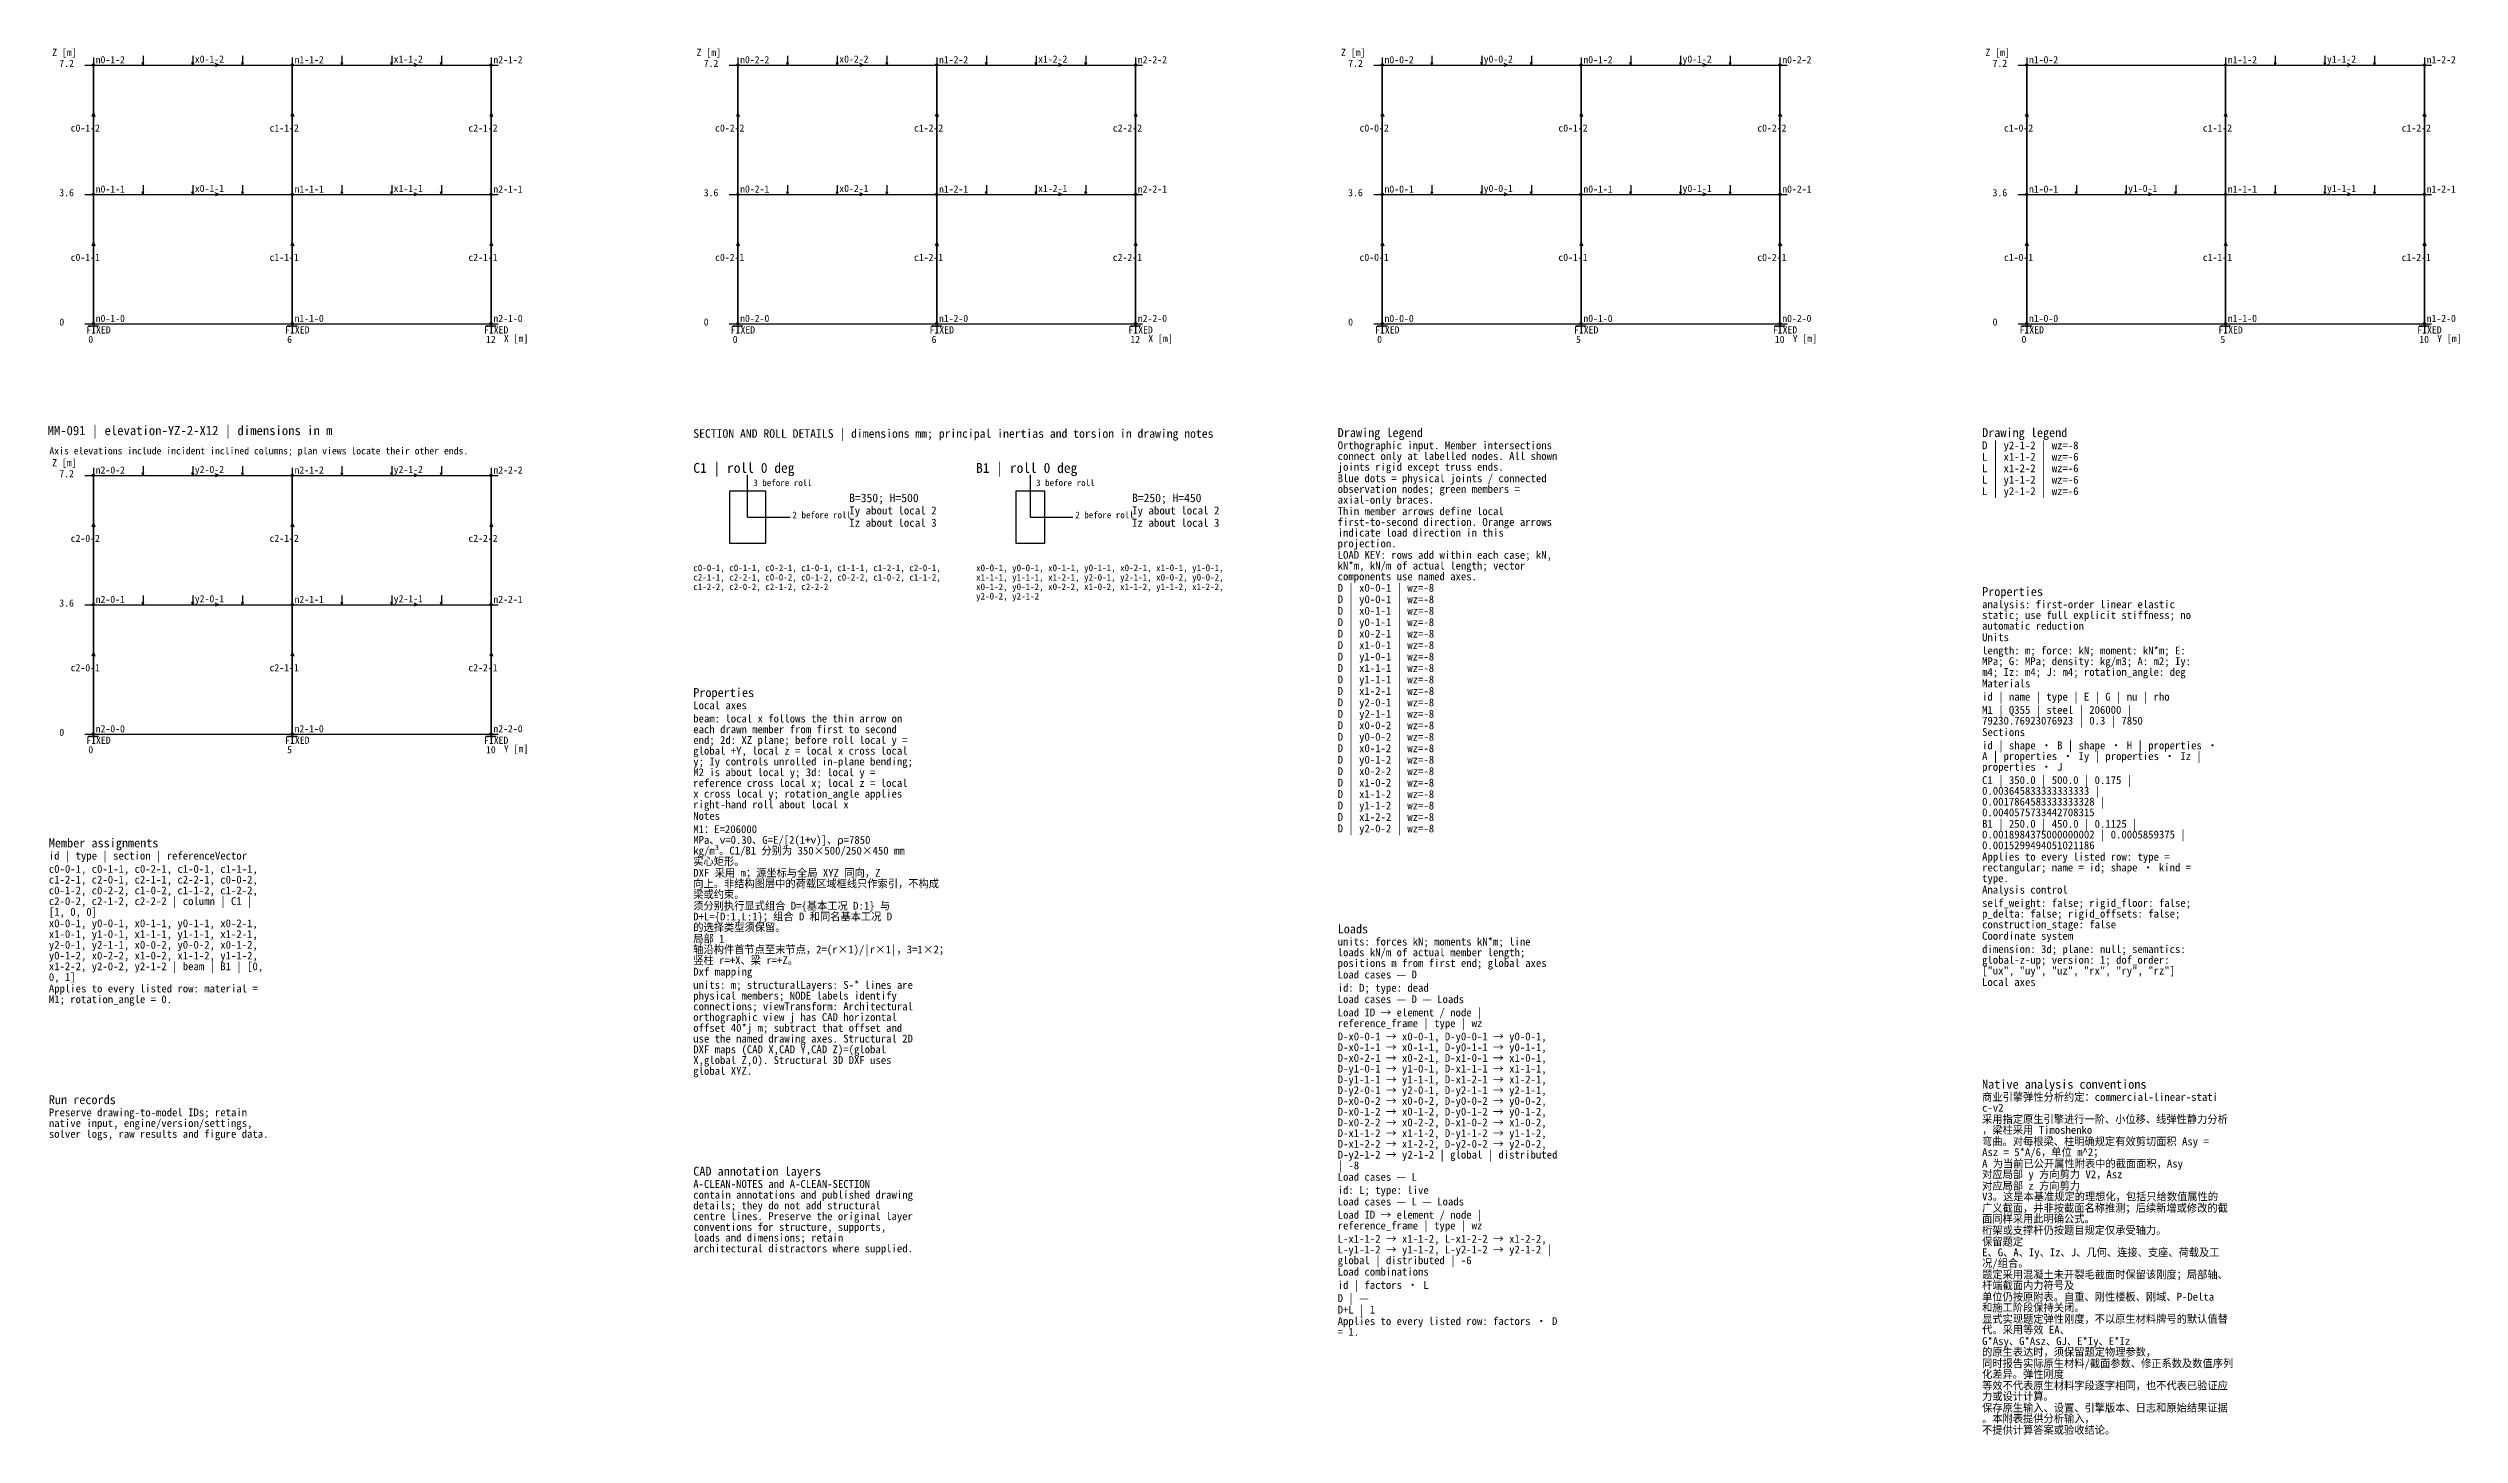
# Model space of a CAD drawing. Extents: x 0 to 67.6, y -63.4 to 10.2.
# Drawn here: x 0.2 to 67.6, y -63.4 to -24.7 of the extents above; entities that cross this region are included whole.
import ezdxf

# ---------------------------------------------------------------- set-up
doc = ezdxf.new("R2010")
doc.units = 0

msp = doc.modelspace()

# ---------------------------------------------------------------- linework, layer by layer
at = {"layer": 'A-CLEAN-SECTION'}
for p, q in [((2.87349, -24.88538), (2.87349, -25.14038)), ((4.2621, -24.88538), (4.2621, -25.14038)), ((5.65069, -24.88538), (5.65069, -25.14038)), ((8.42788, -24.88538), (8.42788, -25.14038)), ((8.42788, -24.88538), (8.42788, -25.14038)), ((9.81648, -24.88538), (9.81648, -25.14038)), ((9.81648, -24.88538), (9.81648, -25.14038)), ((11.20507, -24.88538), (11.20507, -25.14038)), ((11.20507, -24.88538), (11.20507, -25.14038)), ((20.87349, -24.88538), (20.87349, -25.14038)), ((22.2621, -24.88538), (22.2621, -25.14038)), ((23.65069, -24.88538), (23.65069, -25.14038)), ((26.42788, -24.88538), (26.42788, -25.14038)), ((26.42788, -24.88538), (26.42788, -25.14038)), ((27.81648, -24.88538), (27.81648, -25.14038)), ((27.81648, -24.88538), (27.81648, -25.14038)), ((29.20507, -24.88538), (29.20507, -25.14038)), ((29.20507, -24.88538), (29.20507, -25.14038)), ((38.87349, -24.88538), (38.87349, -25.14038)), ((40.2621, -24.88538), (40.2621, -25.14038)), ((41.65069, -24.88538), (41.65069, -25.14038)), ((44.42788, -24.88538), (44.42788, -25.14038)), ((45.81648, -24.88538), (45.81648, -25.14038)), ((47.20507, -24.88538), (47.20507, -25.14038)), ((62.42788, -24.88538), (62.42788, -25.14038)), ((62.42788, -24.88538), (62.42788, -25.14038)), ((63.81648, -24.88538), (63.81648, -25.14038)), ((63.81648, -24.88538), (63.81648, -25.14038)), ((65.20507, -24.88538), (65.20507, -25.14038)), ((65.20507, -24.88538), (65.20507, -25.14038)), ((1.24686, -25.14038), (12.79204, -25.14038)), ((1.4849, -24.92788), (1.4849, -32.62038)), ((1.4849, -28.75288), (1.4849, -25.14038)), ((1.4849, -25.14038), (7.03928, -25.14038)), ((2.87349, -25.14038), (2.84969, -25.07238)), ((2.87349, -25.14038), (2.8973, -25.07238)), ((4.2621, -25.14038), (4.23829, -25.07238)), ((4.2621, -25.14038), (4.2859, -25.07238)), ((4.98416, -25.14038), (4.88894, -25.09788)), ((4.98416, -25.14038), (4.88894, -25.18288)), ((5.65069, -25.14038), (5.62688, -25.07238)), ((5.65069, -25.14038), (5.67449, -25.07238)), ((7.03928, -24.92788), (7.03928, -32.62038)), ((7.03928, -28.75288), (7.03928, -25.14038)), ((7.03928, -25.14038), (12.59367, -25.14038)), ((8.42788, -25.14038), (8.40408, -25.07238)), ((8.42788, -25.14038), (8.40408, -25.07238)), ((8.42788, -25.14038), (8.45169, -25.07238)), ((8.42788, -25.14038), (8.45169, -25.07238)), ((9.81648, -25.14038), (9.79267, -25.07238)), ((9.81648, -25.14038), (9.79267, -25.07238)), ((9.81648, -25.14038), (9.84028, -25.07238)), ((9.81648, -25.14038), (9.84028, -25.07238)), ((10.53855, -25.14038), (10.44333, -25.09788)), ((10.53855, -25.14038), (10.44333, -25.18288)), ((11.20507, -25.14038), (11.18127, -25.07238)), ((11.20507, -25.14038), (11.18127, -25.07238)), ((11.20507, -25.14038), (11.22887, -25.07238)), ((11.20507, -25.14038), (11.22887, -25.07238)), ((12.59367, -24.92788), (12.59367, -32.62038)), ((12.59367, -28.75288), (12.59367, -25.14038)), ((19.24686, -25.14038), (30.79204, -25.14038)), ((19.4849, -24.92788), (19.4849, -32.62038)), ((19.4849, -28.75288), (19.4849, -25.14038)), ((19.4849, -25.14038), (25.03928, -25.14038)), ((20.87349, -25.14038), (20.84969, -25.07238)), ((20.87349, -25.14038), (20.8973, -25.07238)), ((22.2621, -25.14038), (22.23829, -25.07238)), ((22.2621, -25.14038), (22.2859, -25.07238)), ((22.98416, -25.14038), (22.88894, -25.09788)), ((22.98416, -25.14038), (22.88894, -25.18288)), ((23.65069, -25.14038), (23.62688, -25.07238)), ((23.65069, -25.14038), (23.67449, -25.07238)), ((25.03928, -24.92788), (25.03928, -32.62038)), ((25.03928, -28.75288), (25.03928, -25.14038)), ((25.03928, -25.14038), (30.59367, -25.14038)), ((26.42788, -25.14038), (26.40408, -25.07238)), ((26.42788, -25.14038), (26.40408, -25.07238)), ((26.42788, -25.14038), (26.45169, -25.07238)), ((26.42788, -25.14038), (26.45169, -25.07238)), ((27.81648, -25.14038), (27.79267, -25.07238)), ((27.81648, -25.14038), (27.79267, -25.07238)), ((27.81648, -25.14038), (27.84028, -25.07238)), ((27.81648, -25.14038), (27.84028, -25.07238)), ((28.53855, -25.14038), (28.44333, -25.09788)), ((28.53855, -25.14038), (28.44333, -25.18288)), ((29.20507, -25.14038), (29.18127, -25.07238)), ((29.20507, -25.14038), (29.18127, -25.07238)), ((29.20507, -25.14038), (29.22887, -25.07238)), ((29.20507, -25.14038), (29.22887, -25.07238)), ((30.59367, -24.92788), (30.59367, -32.62038)), ((30.59367, -28.75288), (30.59367, -25.14038)), ((37.24686, -25.14038), (48.79204, -25.14038)), ((37.4849, -24.92788), (37.4849, -32.62038)), ((37.4849, -28.75288), (37.4849, -25.14038)), ((37.4849, -25.14038), (43.03928, -25.14038)), ((38.87349, -25.14038), (38.84969, -25.07238)), ((38.87349, -25.14038), (38.8973, -25.07238)), ((40.2621, -25.14038), (40.23829, -25.07238)), ((40.2621, -25.14038), (40.2859, -25.07238)), ((40.98416, -25.14038), (40.88894, -25.09788)), ((40.98416, -25.14038), (40.88894, -25.18288)), ((41.65069, -25.14038), (41.62688, -25.07238)), ((41.65069, -25.14038), (41.67449, -25.07238)), ((43.03928, -24.92788), (43.03928, -32.62038)), ((43.03928, -28.75288), (43.03928, -25.14038)), ((43.03928, -25.14038), (48.59367, -25.14038)), ((44.42788, -25.14038), (44.40408, -25.07238)), ((44.42788, -25.14038), (44.45169, -25.07238)), ((45.81648, -25.14038), (45.79267, -25.07238)), ((45.81648, -25.14038), (45.84028, -25.07238)), ((46.53855, -25.14038), (46.44333, -25.09788)), ((46.53855, -25.14038), (46.44333, -25.18288)), ((47.20507, -25.14038), (47.18127, -25.07238)), ((47.20507, -25.14038), (47.22887, -25.07238)), ((48.59367, -24.92788), (48.59367, -32.62038)), ((48.59367, -28.75288), (48.59367, -25.14038)), ((55.24686, -25.14038), (66.79204, -25.14038)), ((55.4849, -24.92788), (55.4849, -32.62038)), ((55.4849, -28.75288), (55.4849, -25.14038)), ((61.03928, -24.92788), (61.03928, -32.62038)), ((61.03928, -28.75288), (61.03928, -25.14038)), ((61.03928, -25.14038), (66.59367, -25.14038)), ((62.42788, -25.14038), (62.40408, -25.07238)), ((62.42788, -25.14038), (62.40408, -25.07238)), ((62.42788, -25.14038), (62.45169, -25.07238)), ((62.42788, -25.14038), (62.45169, -25.07238)), ((63.81648, -25.14038), (63.79267, -25.07238)), ((63.81648, -25.14038), (63.79267, -25.07238)), ((63.81648, -25.14038), (63.84028, -25.07238)), ((63.81648, -25.14038), (63.84028, -25.07238)), ((64.53855, -25.14038), (64.44333, -25.09788)), ((64.53855, -25.14038), (64.44333, -25.18288)), ((65.20507, -25.14038), (65.18127, -25.07238)), ((65.20507, -25.14038), (65.18127, -25.07238)), ((65.20507, -25.14038), (65.22887, -25.07238)), ((65.20507, -25.14038), (65.22887, -25.07238)), ((66.59367, -24.92788), (66.59367, -32.62038)), ((66.59367, -28.75288), (66.59367, -25.14038)), ((1.4849, -26.477), (1.44522, -26.579)), ((1.4849, -26.477), (1.52458, -26.579)), ((7.03928, -26.477), (6.99961, -26.579)), ((7.03928, -26.477), (7.07896, -26.579)), ((12.59367, -26.477), (12.55399, -26.579)), ((12.59367, -26.477), (12.63335, -26.579)), ((19.4849, -26.477), (19.44522, -26.579)), ((19.4849, -26.477), (19.52458, -26.579)), ((25.03928, -26.477), (24.99961, -26.579)), ((25.03928, -26.477), (25.07896, -26.579)), ((30.59367, -26.477), (30.55399, -26.579)), ((30.59367, -26.477), (30.63335, -26.579)), ((37.4849, -26.477), (37.44522, -26.579)), ((37.4849, -26.477), (37.52458, -26.579)), ((43.03928, -26.477), (42.99961, -26.579)), ((43.03928, -26.477), (43.07896, -26.579)), ((48.59367, -26.477), (48.55399, -26.579)), ((48.59367, -26.477), (48.63335, -26.579)), ((55.4849, -26.477), (55.44522, -26.579)), ((55.4849, -26.477), (55.52458, -26.579)), ((61.03928, -26.477), (60.99961, -26.579)), ((61.03928, -26.477), (61.07896, -26.579)), ((66.59367, -26.477), (66.55399, -26.579)), ((66.59367, -26.477), (66.63335, -26.579)), ((1.24686, -28.75288), (12.79204, -28.75288)), ((1.4849, -32.36538), (1.4849, -28.75288)), ((1.4849, -28.75288), (7.03928, -28.75288)), ((2.87349, -28.75288), (2.84969, -28.68488)), ((2.87349, -28.49788), (2.87349, -28.75288)), ((2.87349, -28.75288), (2.8973, -28.68488)), ((4.2621, -28.75288), (4.23829, -28.68488)), ((4.2621, -28.49788), (4.2621, -28.75288)), ((4.2621, -28.75288), (4.2859, -28.68488)), ((4.98416, -28.75288), (4.88894, -28.71038)), ((4.98416, -28.75288), (4.88894, -28.79538)), ((5.65069, -28.75288), (5.62688, -28.68488)), ((5.65069, -28.49788), (5.65069, -28.75288)), ((5.65069, -28.75288), (5.67449, -28.68488)), ((7.03928, -32.36538), (7.03928, -28.75288)), ((7.03928, -28.75288), (12.59367, -28.75288)), ((8.42788, -28.75288), (8.40408, -28.68488)), ((8.42788, -28.49788), (8.42788, -28.75288)), ((8.42788, -28.75288), (8.45169, -28.68488)), ((9.81648, -28.75288), (9.79267, -28.68488)), ((9.81648, -28.49788), (9.81648, -28.75288)), ((9.81648, -28.75288), (9.84028, -28.68488)), ((10.53855, -28.75288), (10.44333, -28.71038)), ((10.53855, -28.75288), (10.44333, -28.79538)), ((11.20507, -28.75288), (11.18127, -28.68488)), ((11.20507, -28.49788), (11.20507, -28.75288)), ((11.20507, -28.75288), (11.22887, -28.68488)), ((12.59367, -32.36538), (12.59367, -28.75288)), ((19.24686, -28.75288), (30.79204, -28.75288)), ((19.4849, -32.36538), (19.4849, -28.75288)), ((19.4849, -28.75288), (25.03928, -28.75288)), ((20.87349, -28.75288), (20.84969, -28.68488)), ((20.87349, -28.49788), (20.87349, -28.75288)), ((20.87349, -28.75288), (20.8973, -28.68488)), ((22.2621, -28.75288), (22.23829, -28.68488)), ((22.2621, -28.49788), (22.2621, -28.75288)), ((22.2621, -28.75288), (22.2859, -28.68488)), ((22.98416, -28.75288), (22.88894, -28.71038)), ((22.98416, -28.75288), (22.88894, -28.79538)), ((23.65069, -28.75288), (23.62688, -28.68488)), ((23.65069, -28.49788), (23.65069, -28.75288)), ((23.65069, -28.75288), (23.67449, -28.68488)), ((25.03928, -32.36538), (25.03928, -28.75288)), ((25.03928, -28.75288), (30.59367, -28.75288)), ((26.42788, -28.75288), (26.40408, -28.68488)), ((26.42788, -28.49788), (26.42788, -28.75288)), ((26.42788, -28.75288), (26.45169, -28.68488)), ((27.81648, -28.75288), (27.79267, -28.68488)), ((27.81648, -28.49788), (27.81648, -28.75288)), ((27.81648, -28.75288), (27.84028, -28.68488)), ((28.53855, -28.75288), (28.44333, -28.71038)), ((28.53855, -28.75288), (28.44333, -28.79538)), ((29.20507, -28.75288), (29.18127, -28.68488)), ((29.20507, -28.49788), (29.20507, -28.75288)), ((29.20507, -28.75288), (29.22887, -28.68488)), ((30.59367, -32.36538), (30.59367, -28.75288)), ((37.24686, -28.75288), (48.79204, -28.75288)), ((37.4849, -32.36538), (37.4849, -28.75288)), ((37.4849, -28.75288), (43.03928, -28.75288)), ((38.87349, -28.75288), (38.84969, -28.68488)), ((38.87349, -28.49788), (38.87349, -28.75288)), ((38.87349, -28.75288), (38.8973, -28.68488)), ((40.2621, -28.75288), (40.23829, -28.68488)), ((40.2621, -28.49788), (40.2621, -28.75288)), ((40.2621, -28.75288), (40.2859, -28.68488)), ((40.98416, -28.75288), (40.88894, -28.71038)), ((40.98416, -28.75288), (40.88894, -28.79538)), ((41.65069, -28.75288), (41.62688, -28.68488)), ((41.65069, -28.49788), (41.65069, -28.75288)), ((41.65069, -28.75288), (41.67449, -28.68488)), ((43.03928, -32.36538), (43.03928, -28.75288)), ((43.03928, -28.75288), (48.59367, -28.75288)), ((44.42788, -28.75288), (44.40408, -28.68488)), ((44.42788, -28.49788), (44.42788, -28.75288)), ((44.42788, -28.75288), (44.45169, -28.68488)), ((45.81648, -28.75288), (45.79267, -28.68488)), ((45.81648, -28.49788), (45.81648, -28.75288)), ((45.81648, -28.75288), (45.84028, -28.68488)), ((46.53855, -28.75288), (46.44333, -28.71038)), ((46.53855, -28.75288), (46.44333, -28.79538)), ((47.20507, -28.75288), (47.18127, -28.68488)), ((47.20507, -28.49788), (47.20507, -28.75288)), ((47.20507, -28.75288), (47.22887, -28.68488)), ((48.59367, -32.36538), (48.59367, -28.75288)), ((55.24686, -28.75288), (66.79204, -28.75288)), ((55.4849, -32.36538), (55.4849, -28.75288)), ((55.4849, -28.75288), (61.03928, -28.75288)), ((56.87349, -28.75288), (56.84969, -28.68488)), ((56.87349, -28.49788), (56.87349, -28.75288)), ((56.87349, -28.75288), (56.8973, -28.68488)), ((58.2621, -28.75288), (58.23829, -28.68488)), ((58.2621, -28.49788), (58.2621, -28.75288)), ((58.2621, -28.75288), (58.2859, -28.68488)), ((58.98416, -28.75288), (58.88894, -28.71038)), ((58.98416, -28.75288), (58.88894, -28.79538)), ((59.65069, -28.75288), (59.62688, -28.68488)), ((59.65069, -28.49788), (59.65069, -28.75288)), ((59.65069, -28.75288), (59.67449, -28.68488)), ((61.03928, -32.36538), (61.03928, -28.75288)), ((61.03928, -28.75288), (66.59367, -28.75288)), ((62.42788, -28.75288), (62.40408, -28.68488)), ((62.42788, -28.49788), (62.42788, -28.75288)), ((62.42788, -28.75288), (62.45169, -28.68488)), ((63.81648, -28.75288), (63.79267, -28.68488)), ((63.81648, -28.49788), (63.81648, -28.75288)), ((63.81648, -28.75288), (63.84028, -28.68488)), ((64.53855, -28.75288), (64.44333, -28.71038)), ((64.53855, -28.75288), (64.44333, -28.79538)), ((65.20507, -28.75288), (65.18127, -28.68488)), ((65.20507, -28.49788), (65.20507, -28.75288)), ((65.20507, -28.75288), (65.22887, -28.68488)), ((66.59367, -32.36538), (66.59367, -28.75288)), ((1.4849, -30.0895), (1.44522, -30.1915)), ((1.4849, -30.0895), (1.52458, -30.1915)), ((7.03928, -30.0895), (6.99961, -30.1915)), ((7.03928, -30.0895), (7.07896, -30.1915)), ((12.59367, -30.0895), (12.55399, -30.1915)), ((12.59367, -30.0895), (12.63335, -30.1915)), ((19.4849, -30.0895), (19.44522, -30.1915)), ((19.4849, -30.0895), (19.52458, -30.1915)), ((25.03928, -30.0895), (24.99961, -30.1915)), ((25.03928, -30.0895), (25.07896, -30.1915)), ((30.59367, -30.0895), (30.55399, -30.1915)), ((30.59367, -30.0895), (30.63335, -30.1915)), ((37.4849, -30.0895), (37.44522, -30.1915)), ((37.4849, -30.0895), (37.52458, -30.1915)), ((43.03928, -30.0895), (42.99961, -30.1915)), ((43.03928, -30.0895), (43.07896, -30.1915)), ((48.59367, -30.0895), (48.55399, -30.1915)), ((48.59367, -30.0895), (48.63335, -30.1915)), ((55.4849, -30.0895), (55.44522, -30.1915)), ((55.4849, -30.0895), (55.52458, -30.1915)), ((61.03928, -30.0895), (60.99961, -30.1915)), ((61.03928, -30.0895), (61.07896, -30.1915)), ((66.59367, -30.0895), (66.55399, -30.1915)), ((66.59367, -30.0895), (66.63335, -30.1915)), ((1.24686, -32.36538), (12.79204, -32.36538)), ((1.34207, -32.42488), (1.62772, -32.42488)), ((6.89646, -32.42488), (7.18211, -32.42488)), ((12.45084, -32.42488), (12.73649, -32.42488)), ((19.24686, -32.36538), (30.79204, -32.36538)), ((19.34207, -32.42488), (19.62772, -32.42488)), ((24.89646, -32.42488), (25.18211, -32.42488)), ((30.45084, -32.42488), (30.73649, -32.42488)), ((37.24686, -32.36538), (48.79204, -32.36538)), ((37.34207, -32.42488), (37.62772, -32.42488)), ((42.89646, -32.42488), (43.18211, -32.42488)), ((48.45084, -32.42488), (48.73649, -32.42488)), ((55.24686, -32.36538), (66.79204, -32.36538)), ((55.34207, -32.42488), (55.62772, -32.42488)), ((60.89646, -32.42488), (61.18211, -32.42488)), ((66.45084, -32.42488), (66.73649, -32.42488)), ((2.87349, -36.34538), (2.87349, -36.60038)), ((4.2621, -36.34538), (4.2621, -36.60038)), ((5.65069, -36.34538), (5.65069, -36.60038)), ((8.42788, -36.34538), (8.42788, -36.60038)), ((8.42788, -36.34538), (8.42788, -36.60038)), ((9.81648, -36.34538), (9.81648, -36.60038)), ((9.81648, -36.34538), (9.81648, -36.60038)), ((11.20507, -36.34538), (11.20507, -36.60038)), ((11.20507, -36.34538), (11.20507, -36.60038)), ((1.24686, -36.60038), (12.79204, -36.60038)), ((1.4849, -36.38788), (1.4849, -44.08038)), ((1.4849, -40.21288), (1.4849, -36.60038)), ((1.4849, -36.60038), (7.03928, -36.60038)), ((2.87349, -36.60038), (2.84969, -36.53238)), ((2.87349, -36.60038), (2.8973, -36.53238)), ((4.2621, -36.60038), (4.23829, -36.53238)), ((4.2621, -36.60038), (4.2859, -36.53238)), ((4.98416, -36.60038), (4.88894, -36.55788)), ((4.98416, -36.60038), (4.88894, -36.64288)), ((5.65069, -36.60038), (5.62688, -36.53238)), ((5.65069, -36.60038), (5.67449, -36.53238)), ((7.03928, -36.38788), (7.03928, -44.08038)), ((7.03928, -40.21288), (7.03928, -36.60038)), ((7.03928, -36.60038), (12.59367, -36.60038)), ((8.42788, -36.60038), (8.40408, -36.53238)), ((8.42788, -36.60038), (8.40408, -36.53238)), ((8.42788, -36.60038), (8.45169, -36.53238)), ((8.42788, -36.60038), (8.45169, -36.53238)), ((9.81648, -36.60038), (9.79267, -36.53238)), ((9.81648, -36.60038), (9.79267, -36.53238)), ((9.81648, -36.60038), (9.84028, -36.53238)), ((9.81648, -36.60038), (9.84028, -36.53238)), ((10.53855, -36.60038), (10.44333, -36.55788)), ((10.53855, -36.60038), (10.44333, -36.64288)), ((11.20507, -36.60038), (11.18127, -36.53238)), ((11.20507, -36.60038), (11.18127, -36.53238)), ((11.20507, -36.60038), (11.22887, -36.53238)), ((11.20507, -36.60038), (11.22887, -36.53238)), ((12.59367, -36.38788), (12.59367, -44.08038)), ((12.59367, -40.21288), (12.59367, -36.60038)), ((20.2662, -37.044), (19.2498, -37.044)), ((19.2498, -37.044), (19.2498, -38.496)), ((19.758, -37.77), (19.758, -36.582)), ((20.2662, -38.496), (20.2662, -37.044)), ((28.06134, -37.044), (27.25466, -37.044)), ((27.25466, -37.044), (27.25466, -38.496)), ((27.658, -37.77), (27.658, -36.582)), ((28.06134, -38.496), (28.06134, -37.044)), ((1.4849, -37.937), (1.44522, -38.039)), ((1.4849, -37.937), (1.52458, -38.039)), ((7.03928, -37.937), (6.99961, -38.039)), ((7.03928, -37.937), (7.07896, -38.039)), ((12.59367, -37.937), (12.55399, -38.039)), ((12.59367, -37.937), (12.63335, -38.039)), ((19.758, -37.77), (20.946, -37.77)), ((27.658, -37.77), (28.846, -37.77)), ((19.2498, -38.496), (20.2662, -38.496)), ((27.25466, -38.496), (28.06134, -38.496)), ((1.24686, -40.21288), (12.79204, -40.21288)), ((1.4849, -43.82538), (1.4849, -40.21288)), ((1.4849, -40.21288), (7.03928, -40.21288)), ((2.87349, -40.21288), (2.84969, -40.14488)), ((2.87349, -39.95788), (2.87349, -40.21288)), ((2.87349, -40.21288), (2.8973, -40.14488)), ((4.2621, -40.21288), (4.23829, -40.14488)), ((4.2621, -39.95788), (4.2621, -40.21288)), ((4.2621, -40.21288), (4.2859, -40.14488)), ((4.98416, -40.21288), (4.88894, -40.17038)), ((4.98416, -40.21288), (4.88894, -40.25538)), ((5.65069, -40.21288), (5.62688, -40.14488)), ((5.65069, -39.95788), (5.65069, -40.21288)), ((5.65069, -40.21288), (5.67449, -40.14488)), ((7.03928, -43.82538), (7.03928, -40.21288)), ((7.03928, -40.21288), (12.59367, -40.21288)), ((8.42788, -40.21288), (8.40408, -40.14488)), ((8.42788, -39.95788), (8.42788, -40.21288)), ((8.42788, -40.21288), (8.45169, -40.14488)), ((9.81648, -40.21288), (9.79267, -40.14488)), ((9.81648, -39.95788), (9.81648, -40.21288)), ((9.81648, -40.21288), (9.84028, -40.14488)), ((10.53855, -40.21288), (10.44333, -40.17038)), ((10.53855, -40.21288), (10.44333, -40.25538)), ((11.20507, -40.21288), (11.18127, -40.14488)), ((11.20507, -39.95788), (11.20507, -40.21288)), ((11.20507, -40.21288), (11.22887, -40.14488)), ((12.59367, -43.82538), (12.59367, -40.21288)), ((1.4849, -41.5495), (1.44522, -41.6515)), ((1.4849, -41.5495), (1.52458, -41.6515)), ((7.03928, -41.5495), (6.99961, -41.6515)), ((7.03928, -41.5495), (7.07896, -41.6515)), ((12.59367, -41.5495), (12.55399, -41.6515)), ((12.59367, -41.5495), (12.63335, -41.6515)), ((1.24686, -43.82538), (12.79204, -43.82538)), ((1.34207, -43.88488), (1.62772, -43.88488)), ((6.89646, -43.88488), (7.18211, -43.88488)), ((12.45084, -43.88488), (12.73649, -43.88488))]:
    msp.add_line(p, q, dxfattribs=at)
for centre in [(1.4849, -25.14038), (7.03928, -25.14038), (12.59367, -25.14038), (19.4849, -25.14038), (25.03928, -25.14038), (30.59367, -25.14038), (37.4849, -25.14038), (43.03928, -25.14038), (48.59367, -25.14038), (55.4849, -25.14038), (61.03928, -25.14038), (66.59367, -25.14038), (1.4849, -28.75288), (7.03928, -28.75288), (12.59367, -28.75288), (19.4849, -28.75288), (25.03928, -28.75288), (30.59367, -28.75288), (37.4849, -28.75288), (43.03928, -28.75288), (48.59367, -28.75288), (55.4849, -28.75288), (61.03928, -28.75288), (66.59367, -28.75288), (1.4849, -32.36538), (7.03928, -32.36538), (12.59367, -32.36538), (19.4849, -32.36538), (25.03928, -32.36538), (30.59367, -32.36538), (37.4849, -32.36538), (43.03928, -32.36538), (48.59367, -32.36538), (55.4849, -32.36538), (61.03928, -32.36538), (66.59367, -32.36538), (1.4849, -36.60038), (7.03928, -36.60038), (12.59367, -36.60038), (1.4849, -40.21288), (7.03928, -40.21288), (12.59367, -40.21288), (1.4849, -43.82538), (7.03928, -43.82538), (12.59367, -43.82538)]:
    msp.add_circle(centre, 0.03174, dxfattribs=at)

# ---------------------------------------------------------------- texts
at = {"layer": 'A-CLEAN-NOTES'}
for s, height, p in [('Properties', 0.25, (54.24, -39.97)), ('static; use full explicit stiffness; no', 0.22, (54.24, -40.61)), ('analysis: first-order linear elastic', 0.22, (54.24, -40.31)), ('automatic reduction', 0.22, (54.24, -40.91)), ('Units', 0.22, (54.24, -41.23)), ('MPa; G: MPa; density: kg/m3; A: m2; Iy:', 0.22, (54.24, -41.9)), ('length: m; force: kN; moment: kN*m; E:', 0.22, (54.24, -41.6)), ('m4; Iz: m4; J: m4; rotation_angle: deg', 0.22, (54.24, -42.2)), ('Materials', 0.22, (54.24, -42.52)), ('Properties', 0.25, (18.24, -42.79)), ('Local axes', 0.22, (18.24, -43.13)), ('M1 | Q355 | steel | 206000 |', 0.22, (54.24, -43.26)), ('id | name | type | E | G | nu | rho', 0.22, (54.24, -42.89)), ('each drawn member from first to second', 0.22, (18.24, -43.8)), ('beam: local x follows the thin arrow on', 0.22, (18.24, -43.5)), ('Sections', 0.22, (54.24, -43.88)), ('79230.76923076923 | 0.3 | 7850', 0.22, (54.24, -43.56)), ('end; 2d: XZ plane; before roll local y =', 0.22, (18.24, -44.1)), ('global +Y, local z = local x cross local', 0.22, (18.24, -44.4)), ('A | properties · Iy | properties · Iz |', 0.22, (54.24, -44.55)), ('id | shape · B | shape · H | properties ·', 0.22, (54.24, -44.25)), ('y; Iy controls unrolled in-plane bending;', 0.22, (18.24, -44.7)), ('M2 is about local y; 3d: local y =', 0.22, (18.24, -45)), ('reference cross local x; local z = local', 0.22, (18.24, -45.3)), ('C1 | 350.0 | 500.0 | 0.175 |', 0.22, (54.24, -45.22)), ('properties · J', 0.22, (54.24, -44.85)), ('x cross local y; rotation_angle applies', 0.22, (18.24, -45.6)), ('right-hand roll about local x', 0.22, (18.24, -45.9)), ('0.003645833333333333 |', 0.22, (54.24, -45.52)), ('0.0017864583333333328 |', 0.22, (54.24, -45.82)), ('M1：E=206000', 0.22, (18.24, -46.59)), ('Notes', 0.22, (18.24, -46.22)), ('0.0040575733442708315', 0.22, (54.24, -46.12)), ('B1 | 250.0 | 450.0 | 0.1125 |', 0.22, (54.24, -46.44)), ('Member assignments', 0.25, (0.24, -46.99)), ('id | type | section | referenceVector', 0.22, (0.24, -47.33)), ('MPa、ν=0.30、G=E/[2(1+ν)]、ρ=7850', 0.22, (18.24, -46.89)), ('kg/m³。C1/B1 分别为 350×500/250×450 mm', 0.22, (18.24, -47.19)), ('Applies to every listed row: type =', 0.22, (54.24, -47.36)), ('0.0018984375000000002 | 0.0005859375 |', 0.22, (54.24, -46.74)), ('0.0015299494051021186', 0.22, (54.24, -47.04)), ('c0-0-1, c0-1-1, c0-2-1, c1-0-1, c1-1-1,', 0.22, (0.24, -47.7)), ('c1-2-1, c2-0-1, c2-1-1, c2-2-1, c0-0-2,', 0.22, (0.24, -48)), ('DXF 采用 m；源坐标与全局 XYZ 同向，Z', 0.22, (18.24, -47.81)), ('实心矩形。', 0.22, (18.24, -47.49)), ('type.', 0.22, (54.24, -47.96)), ('rectangular; name = id; shape · kind =', 0.22, (54.24, -47.66)), ('c0-1-2, c0-2-2, c1-0-2, c1-1-2, c1-2-2,', 0.22, (0.24, -48.3)), ('c2-0-2, c2-1-2, c2-2-2 | column | C1 |', 0.22, (0.24, -48.6)), ('梁或约束。', 0.22, (18.24, -48.41)), ('须分别执行显式组合 D={基本工况 D:1} 与', 0.22, (18.24, -48.73)), ('向上。非结构图层中的荷载区域框线只作索引，不构成', 0.22, (18.24, -48.11)), ('Analysis control', 0.22, (54.24, -48.28)), ('self_weight: false; rigid_floor: false;', 0.22, (54.24, -48.65)), ('x0-0-1, y0-0-1, x0-1-1, y0-1-1, x0-2-1,', 0.22, (0.24, -49.22)), ('[1, 0, 0]', 0.22, (0.24, -48.9)), ('D+L={D:1,L:1}；组合 D 和同名基本工况 D', 0.22, (18.24, -49.03)), ('的选择类型须保留。', 0.22, (18.24, -49.33)), ('Loads', 0.25, (36.24, -49.39)), ('construction_stage: false', 0.22, (54.24, -49.25)), ('p_delta: false; rigid_offsets: false;', 0.22, (54.24, -48.95)), ('y2-0-1, y2-1-1, x0-0-2, y0-0-2, x0-1-2,', 0.22, (0.24, -49.82)), ('x1-0-1, y1-0-1, x1-1-1, y1-1-1, x1-2-1,', 0.22, (0.24, -49.52)), ('局部 1', 0.22, (18.24, -49.65)), ('轴沿构件首节点至末节点，2=(r×1)/|r×1|，3=1×2；', 0.22, (18.24, -49.95)), ('units: forces kN; moments kN*m; line', 0.22, (36.24, -49.73)), ('loads kN/m of actual member length;', 0.22, (36.24, -50.03)), ('dimension: 3d; plane: null; semantics:', 0.22, (54.24, -49.94)), ('Coordinate system', 0.22, (54.24, -49.57)), ('y0-1-2, x0-2-2, x1-0-2, x1-1-2, y1-1-2,', 0.22, (0.24, -50.12)), ('x1-2-2, y2-0-2, y2-1-2 | beam | B1 | [0,', 0.22, (0.24, -50.42)), ('0, 1]', 0.22, (0.24, -50.72)), ('竖柱 r=+X、梁 r=+Z。', 0.22, (18.24, -50.25)), ('Dxf mapping', 0.22, (18.24, -50.57)), ('positions m from first end; global axes', 0.22, (36.24, -50.33)), ('Load cases — D', 0.22, (36.24, -50.65)), ('global-z-up; version: 1; dof_order:', 0.22, (54.24, -50.24)), ('["ux", "uy", "uz", "rx", "ry", "rz"]', 0.22, (54.24, -50.54)), ('Applies to every listed row: material =', 0.22, (0.24, -51.04)), ('M1; rotation_angle = 0.', 0.22, (0.24, -51.34)), ('units: m; structuralLayers: S-* lines are', 0.22, (18.24, -50.94)), ('physical members; NODE labels identify', 0.22, (18.24, -51.24)), ('Load cases — D — Loads', 0.22, (36.24, -51.34)), ('id: D; type: dead', 0.22, (36.24, -51.02)), ('Local axes', 0.22, (54.24, -50.86)), ('orthographic view j has CAD horizontal', 0.22, (18.24, -51.84)), ('connections; viewTransform: Architectural', 0.22, (18.24, -51.54)), ('Load ID → element / node |', 0.22, (36.24, -51.71)), ('reference_frame | type | wz', 0.22, (36.24, -52.01)), ('offset 40*j m; subtract that offset and', 0.22, (18.24, -52.14)), ('use the named drawing axes. Structural 2D', 0.22, (18.24, -52.44)), ('DXF maps (CAD X,CAD Y,CAD Z)=(global', 0.22, (18.24, -52.74)), ('D-x0-0-1 → x0-0-1, D-y0-0-1 → y0-0-1,', 0.22, (36.24, -52.38)), ('D-x0-1-1 → x0-1-1, D-y0-1-1 → y0-1-1,', 0.22, (36.24, -52.68)), ('X,global Z,0). Structural 3D DXF uses', 0.22, (18.24, -53.04)), ('global XYZ.', 0.22, (18.24, -53.34)), ('D-x0-2-1 → x0-2-1, D-x1-0-1 → x1-0-1,', 0.22, (36.24, -52.98)), ('D-y1-0-1 → y1-0-1, D-x1-1-1 → x1-1-1,', 0.22, (36.24, -53.28)), ('D-y1-1-1 → y1-1-1, D-x1-2-1 → x1-2-1,', 0.22, (36.24, -53.58)), ('D-y2-0-1 → y2-0-1, D-y2-1-1 → y2-1-1,', 0.22, (36.24, -53.88)), ('商业引擎弹性分析约定：commercial-linear-stati', 0.22, (54.24, -54.07)), ('Native analysis conventions', 0.25, (54.24, -53.73)), ('Preserve drawing-to-model IDs; retain', 0.22, (0.24, -54.5)), ('Run records', 0.25, (0.24, -54.16)), ('D-x0-0-2 → x0-0-2, D-y0-0-2 → y0-0-2,', 0.22, (36.24, -54.18)), ('D-x0-1-2 → x0-1-2, D-y0-1-2 → y0-1-2,', 0.22, (36.24, -54.48)), ('D-x0-2-2 → x0-2-2, D-x1-0-2 → x1-0-2,', 0.22, (36.24, -54.78)), ('采用指定原生引擎进行一阶、小位移、线弹性静力分析', 0.22, (54.24, -54.69)), ('c-v2', 0.22, (54.24, -54.37)), ('solver logs, raw results and figure data.', 0.22, (0.24, -55.1)), ('native input, engine/version/settings,', 0.22, (0.24, -54.8)), ('D-x1-1-2 → x1-1-2, D-y1-1-2 → y1-1-2,', 0.22, (36.24, -55.08)), ('D-x1-2-2 → x1-2-2, D-y2-0-2 → y2-0-2,', 0.22, (36.24, -55.38)), ('弯曲。对每根梁、柱明确规定有效剪切面积 Asy =', 0.22, (54.24, -55.31)), ('，梁柱采用 Timoshenko', 0.22, (54.24, -54.99)), ('CAD annotation layers', 0.25, (18.24, -56.16)), ('D-y2-1-2 → y2-1-2 | global | distributed', 0.22, (36.24, -55.68)), ('| -8', 0.22, (36.24, -55.98)), ('Asz = 5*A/6，单位 m^2；', 0.22, (54.24, -55.61)), ('A 为当前已公开属性附表中的截面面积，Asy', 0.22, (54.24, -55.93)), ('A-CLEAN-NOTES and A-CLEAN-SECTION', 0.22, (18.24, -56.5)), ('contain annotations and published drawing', 0.22, (18.24, -56.8)), ('Load cases — L', 0.22, (36.24, -56.3)), ('id: L; type: live', 0.22, (36.24, -56.67)), ('对应局部 y 方向剪力 V2，Asz', 0.22, (54.24, -56.23)), ('对应局部 z 方向剪力', 0.22, (54.24, -56.55)), ('details; they do not add structural', 0.22, (18.24, -57.1)), ('centre lines. Preserve the original layer', 0.22, (18.24, -57.4)), ('Load cases — L — Loads', 0.22, (36.24, -56.99)), ('Load ID → element / node |', 0.22, (36.24, -57.36)), ('V3。这是本基准规定的理想化，包括只给数值属性的', 0.22, (54.24, -56.85)), ('广义截面，并非按截面名称推测；后续新增或修改的截', 0.22, (54.24, -57.17)), ('面同样采用此明确公式。', 0.22, (54.24, -57.47)), ('conventions for structure, supports,', 0.22, (18.24, -57.7)), ('loads and dimensions; retain', 0.22, (18.24, -58)), ('L-x1-1-2 → x1-1-2, L-x1-2-2 → x1-2-2,', 0.22, (36.24, -58.03)), ('reference_frame | type | wz', 0.22, (36.24, -57.66)), ('保留题定', 0.22, (54.24, -58.11)), ('桁架或支撑杆仍按题目规定仅承受轴力。', 0.22, (54.24, -57.79)), ('architectural distractors where supplied.', 0.22, (18.24, -58.3)), ('global | distributed | -6', 0.22, (36.24, -58.63)), ('L-y1-1-2 → y1-1-2, L-y2-1-2 → y2-1-2 |', 0.22, (36.24, -58.33)), ('况/组合。', 0.22, (54.24, -58.71)), ('E、G、A、Iy、Iz、J、几何、连接、支座、荷载及工', 0.22, (54.24, -58.41)), ('Load combinations', 0.22, (36.24, -58.95)), ('id | factors · L', 0.22, (36.24, -59.32)), ('杆端截面内力符号及', 0.22, (54.24, -59.33)), ('题定采用混凝土未开裂毛截面时保留该刚度；局部轴、', 0.22, (54.24, -59.03)), ('D | —', 0.22, (36.24, -59.69)), ('D+L | 1', 0.22, (36.24, -60.01)), ('和施工阶段保持关闭。', 0.22, (54.24, -59.95)), ('单位仍按原附表。自重、刚性楼板、刚域、P-Delta', 0.22, (54.24, -59.65)), ('Applies to every listed row: factors · D', 0.22, (36.24, -60.33)), ('= 1.', 0.22, (36.24, -60.63)), ('代。采用等效 EA、', 0.22, (54.24, -60.57)), ('显式实现题定弹性刚度，不以原生材料牌号的默认值替', 0.22, (54.24, -60.27)), ('G*Asy、G*Asz、GJ、E*Iy、E*Iz', 0.22, (54.24, -60.89)), ('的原生表达时，须保留题定物理参数，', 0.22, (54.24, -61.19)), ('同时报告实际原生材料/截面参数、修正系数及数值序列', 0.22, (54.24, -61.51)), ('等效不代表原生材料字段逐字相同，也不代表已验证应', 0.22, (54.24, -62.13)), ('化差异。弹性刚度', 0.22, (54.24, -61.81)), ('保存原生输入、设置、引擎版本、日志和原始结果证据', 0.22, (54.24, -62.75)), ('力或设计计算。', 0.22, (54.24, -62.43)), ('。本附表提供分析输入，', 0.22, (54.24, -63.05)), ('不提供计算答案或验收结论。', 0.22, (54.24, -63.37))]:
    msp.add_text(s, height=height, dxfattribs=at).set_placement(p)
at = {"layer": 'A-CLEAN-SECTION'}
for s, height, p in [('Z [m]', 0.2, (0.33435, -24.88538)), ('n0-1-2', 0.2, (1.54838, -25.08938)), ('x0-1-2', 0.2, (4.31763, -25.07238)), ('n1-1-2', 0.2, (7.10276, -25.08938)), ('x1-1-2', 0.2, (9.87202, -25.07238)), ('n2-1-2', 0.2, (12.65715, -25.08938)), ('Z [m]', 0.2, (18.33435, -24.88538)), ('n0-2-2', 0.2, (19.54838, -25.08938)), ('x0-2-2', 0.2, (22.31763, -25.07238)), ('n1-2-2', 0.2, (25.10276, -25.08938)), ('x1-2-2', 0.2, (27.87202, -25.07238)), ('n2-2-2', 0.2, (30.65715, -25.08938)), ('Z [m]', 0.2, (36.33435, -24.88538)), ('n0-0-2', 0.2, (37.54838, -25.08938)), ('y0-0-2', 0.2, (40.31763, -25.07238)), ('n0-1-2', 0.2, (43.10276, -25.08938)), ('y0-1-2', 0.2, (45.87202, -25.07238)), ('n0-2-2', 0.2, (48.65715, -25.08938)), ('Z [m]', 0.2, (54.33435, -24.88538)), ('n1-0-2', 0.2, (55.54838, -25.08938)), ('n1-1-2', 0.2, (61.10276, -25.08938)), ('y1-1-2', 0.2, (63.87202, -25.07238)), ('n1-2-2', 0.2, (66.65715, -25.08938)), ('7.2', 0.2, (0.53272, -25.19138)), ('7.2', 0.2, (18.53272, -25.19138)), ('7.2', 0.2, (36.53272, -25.19138)), ('7.2', 0.2, (54.53272, -25.19138)), ('c0-1-2', 0.2, (0.85011, -26.99763)), ('c1-1-2', 0.2, (6.4045, -26.99763)), ('c2-1-2', 0.2, (11.95888, -26.99763)), ('c0-2-2', 0.2, (18.85011, -26.99763)), ('c1-2-2', 0.2, (24.4045, -26.99763)), ('c2-2-2', 0.2, (29.95888, -26.99763)), ('c0-0-2', 0.2, (36.85011, -26.99763)), ('c0-1-2', 0.2, (42.4045, -26.99763)), ('c0-2-2', 0.2, (47.95888, -26.99763)), ('c1-0-2', 0.2, (54.85011, -26.99763)), ('c1-1-2', 0.2, (60.4045, -26.99763)), ('c1-2-2', 0.2, (65.95888, -26.99763)), ('3.6', 0.2, (0.53272, -28.80388)), ('n0-1-1', 0.2, (1.54838, -28.70188)), ('x0-1-1', 0.2, (4.31763, -28.68488)), ('n1-1-1', 0.2, (7.10276, -28.70188)), ('x1-1-1', 0.2, (9.87202, -28.68488)), ('n2-1-1', 0.2, (12.65715, -28.70188)), ('3.6', 0.2, (18.53272, -28.80388)), ('n0-2-1', 0.2, (19.54838, -28.70188)), ('x0-2-1', 0.2, (22.31763, -28.68488)), ('n1-2-1', 0.2, (25.10276, -28.70188)), ('x1-2-1', 0.2, (27.87202, -28.68488)), ('n2-2-1', 0.2, (30.65715, -28.70188)), ('3.6', 0.2, (36.53272, -28.80388)), ('n0-0-1', 0.2, (37.54838, -28.70188)), ('y0-0-1', 0.2, (40.31763, -28.68488)), ('n0-1-1', 0.2, (43.10276, -28.70188)), ('y0-1-1', 0.2, (45.87202, -28.68488)), ('n0-2-1', 0.2, (48.65715, -28.70188)), ('3.6', 0.2, (54.53272, -28.80388)), ('n1-0-1', 0.2, (55.54838, -28.70188)), ('y1-0-1', 0.2, (58.31763, -28.68488)), ('n1-1-1', 0.2, (61.10276, -28.70188)), ('y1-1-1', 0.2, (63.87202, -28.68488)), ('n1-2-1', 0.2, (66.65715, -28.70188)), ('c0-1-1', 0.2, (0.85011, -30.61013)), ('c1-1-1', 0.2, (6.4045, -30.61013)), ('c2-1-1', 0.2, (11.95888, -30.61013)), ('c0-2-1', 0.2, (18.85011, -30.61013)), ('c1-2-1', 0.2, (24.4045, -30.61013)), ('c2-2-1', 0.2, (29.95888, -30.61013)), ('c0-0-1', 0.2, (36.85011, -30.61013)), ('c0-1-1', 0.2, (42.4045, -30.61013)), ('c0-2-1', 0.2, (47.95888, -30.61013)), ('c1-0-1', 0.2, (54.85011, -30.61013)), ('c1-1-1', 0.2, (60.4045, -30.61013)), ('c1-2-1', 0.2, (65.95888, -30.61013)), ('0', 0.2, (0.53272, -32.41638)), ('n0-1-0', 0.2, (1.54838, -32.31438)), ('n1-1-0', 0.2, (7.10276, -32.31438)), ('n2-1-0', 0.2, (12.65715, -32.31438)), ('0', 0.2, (18.53272, -32.41638)), ('n0-2-0', 0.2, (19.54838, -32.31438)), ('n1-2-0', 0.2, (25.10276, -32.31438)), ('n2-2-0', 0.2, (30.65715, -32.31438)), ('0', 0.2, (36.53272, -32.41638)), ('n0-0-0', 0.2, (37.54838, -32.31438)), ('n0-1-0', 0.2, (43.10276, -32.31438)), ('n0-2-0', 0.2, (48.65715, -32.31438)), ('0', 0.2, (54.53272, -32.41638)), ('n1-0-0', 0.2, (55.54838, -32.31438)), ('n1-1-0', 0.2, (61.10276, -32.31438)), ('n1-2-0', 0.2, (66.65715, -32.31438)), ('FIXED', 0.2, (1.28653, -32.63738)), ('0', 0.2, (1.34207, -32.90088)), ('FIXED', 0.2, (6.84091, -32.63738)), ('6', 0.2, (6.89646, -32.90088)), ('FIXED', 0.2, (12.39529, -32.63738)), ('12', 0.2, (12.45084, -32.90088)), ('X [m]', 0.2, (12.95074, -32.87538)), ('FIXED', 0.2, (19.28653, -32.63738)), ('0', 0.2, (19.34207, -32.90088)), ('FIXED', 0.2, (24.84091, -32.63738)), ('6', 0.2, (24.89646, -32.90088)), ('FIXED', 0.2, (30.39529, -32.63738)), ('12', 0.2, (30.45084, -32.90088)), ('X [m]', 0.2, (30.95074, -32.87538)), ('FIXED', 0.2, (37.28653, -32.63738)), ('0', 0.2, (37.34207, -32.90088)), ('FIXED', 0.2, (42.84091, -32.63738)), ('5', 0.2, (42.89646, -32.90088)), ('FIXED', 0.2, (48.39529, -32.63738)), ('10', 0.2, (48.45084, -32.90088)), ('Y [m]', 0.2, (48.95074, -32.87538)), ('FIXED', 0.2, (55.28653, -32.63738)), ('0', 0.2, (55.34207, -32.90088)), ('FIXED', 0.2, (60.84091, -32.63738)), ('5', 0.2, (60.89646, -32.90088)), ('FIXED', 0.2, (66.39529, -32.63738)), ('10', 0.2, (66.45084, -32.90088)), ('Y [m]', 0.2, (66.95074, -32.87538)), ('MM-091 | elevation-YZ-2-X12 | dimensions in m', 0.26, (0.204, -35.476)), ('SECTION AND ROLL DETAILS | dimensions mm; principal inertias and torsion in drawing notes', 0.24, (18.24, -35.55)), ('Orthographic input. Member intersections', 0.22, (36.24, -35.87)), ('Drawing legend', 0.25, (36.24, -35.53)), ('D | y2-1-2 | wz=-8', 0.22, (54.24, -35.87)), ('Drawing legend', 0.25, (54.24, -35.53)), ('Axis elevations include incident inclined columns; plan views locate their other ends.', 0.2, (0.255, -36.01388)), ('Z [m]', 0.2, (0.33435, -36.34538)), ('n2-0-2', 0.2, (1.54838, -36.54938)), ('y2-0-2', 0.2, (4.31763, -36.53238)), ('n2-1-2', 0.2, (7.10276, -36.54938)), ('y2-1-2', 0.2, (9.87202, -36.53238)), ('n2-2-2', 0.2, (12.65715, -36.54938)), ('C1 | roll 0 deg', 0.2772, (18.24, -36.5292)), ('B1 | roll 0 deg', 0.2772, (26.14, -36.5292)), ('joints rigid except truss ends.', 0.22, (36.24, -36.47)), ('connect only at labelled nodes. All shown', 0.22, (36.24, -36.17)), ('L | x1-1-2 | wz=-6', 0.22, (54.24, -36.19)), ('L | x1-2-2 | wz=-6', 0.22, (54.24, -36.51)), ('7.2', 0.2, (0.53272, -36.65138)), ('3 before roll', 0.1848, (19.9164, -36.8988)), ('3 before roll', 0.1848, (27.8164, -36.8988)), ('observation nodes; green members =', 0.22, (36.24, -37.09)), ('Blue dots = physical joints / connected', 0.22, (36.24, -36.79)), ('L | y1-1-2 | wz=-6', 0.22, (54.24, -36.83)), ('L | y2-1-2 | wz=-6', 0.22, (54.24, -37.15)), ('2 before roll', 0.1848, (21.012, -37.7964)), ('Iy about local 2', 0.2244, (22.596, -37.6908)), ('B=350; H=500', 0.2376, (22.596, -37.3476)), ('2 before roll', 0.1848, (28.912, -37.7964)), ('Iy about local 2', 0.2244, (30.496, -37.6908)), ('B=250; H=450', 0.2376, (30.496, -37.3476)), ('Thin member arrows define local', 0.22, (36.24, -37.71)), ('axial-only braces.', 0.22, (36.24, -37.39)), ('c2-0-2', 0.2, (0.85011, -38.45763)), ('c2-1-2', 0.2, (6.4045, -38.45763)), ('c2-2-2', 0.2, (11.95888, -38.45763)), ('Iz about local 3', 0.2244, (22.596, -38.034)), ('Iz about local 3', 0.2244, (30.496, -38.034)), ('projection.', 0.22, (36.24, -38.61)), ('first-to-second direction. Orange arrows', 0.22, (36.24, -38.01)), ('indicate load direction in this', 0.22, (36.24, -38.31)), ('kN*m, kN/m of actual length; vector', 0.22, (36.24, -39.23)), ('LOAD KEY: rows add within each case; kN,', 0.22, (36.24, -38.93)), ('c0-0-1, c0-1-1, c0-2-1, c1-0-1, c1-1-1, c1-2-1, c2-0-1,', 0.1848, (18.24, -39.2748)), ('c2-1-1, c2-2-1, c0-0-2, c0-1-2, c0-2-2, c1-0-2, c1-1-2,', 0.1848, (18.24, -39.5388)), ('c1-2-2, c2-0-2, c2-1-2, c2-2-2', 0.1848, (18.24, -39.8028)), ('x0-0-1, y0-0-1, x0-1-1, y0-1-1, x0-2-1, x1-0-1, y1-0-1,', 0.1848, (26.14, -39.2748)), ('x1-1-1, y1-1-1, x1-2-1, y2-0-1, y2-1-1, x0-0-2, y0-0-2,', 0.1848, (26.14, -39.5388)), ('x0-1-2, y0-1-2, x0-2-2, x1-0-2, x1-1-2, y1-1-2, x1-2-2,', 0.1848, (26.14, -39.8028)), ('components use named axes.', 0.22, (36.24, -39.53)), ('D | x0-0-1 | wz=-8', 0.22, (36.24, -39.85)), ('3.6', 0.2, (0.53272, -40.26388)), ('n2-0-1', 0.2, (1.54838, -40.16188)), ('y2-0-1', 0.2, (4.31763, -40.14488)), ('n2-1-1', 0.2, (7.10276, -40.16188)), ('y2-1-1', 0.2, (9.87202, -40.14488)), ('n2-2-1', 0.2, (12.65715, -40.16188)), ('y2-0-2, y2-1-2', 0.1848, (26.14, -40.0668)), ('D | y0-0-1 | wz=-8', 0.22, (36.24, -40.17)), ('D | x0-1-1 | wz=-8', 0.22, (36.24, -40.49)), ('D | y0-1-1 | wz=-8', 0.22, (36.24, -40.81)), ('D | x0-2-1 | wz=-8', 0.22, (36.24, -41.13)), ('D | x1-0-1 | wz=-8', 0.22, (36.24, -41.45)), ('D | y1-0-1 | wz=-8', 0.22, (36.24, -41.77)), ('c2-0-1', 0.2, (0.85011, -42.07013)), ('c2-1-1', 0.2, (6.4045, -42.07013)), ('c2-2-1', 0.2, (11.95888, -42.07013)), ('D | x1-1-1 | wz=-8', 0.22, (36.24, -42.09)), ('D | y1-1-1 | wz=-8', 0.22, (36.24, -42.41)), ('D | x1-2-1 | wz=-8', 0.22, (36.24, -42.73)), ('D | y2-0-1 | wz=-8', 0.22, (36.24, -43.05)), ('0', 0.2, (0.53272, -43.87638)), ('n2-0-0', 0.2, (1.54838, -43.77438)), ('n2-1-0', 0.2, (7.10276, -43.77438)), ('n2-2-0', 0.2, (12.65715, -43.77438)), ('D | y2-1-1 | wz=-8', 0.22, (36.24, -43.37)), ('D | x0-0-2 | wz=-8', 0.22, (36.24, -43.69)), ('D | y0-0-2 | wz=-8', 0.22, (36.24, -44.01)), ('FIXED', 0.2, (1.28653, -44.09738)), ('0', 0.2, (1.34207, -44.36088)), ('FIXED', 0.2, (6.84091, -44.09738)), ('5', 0.2, (6.89646, -44.36088)), ('FIXED', 0.2, (12.39529, -44.09738)), ('10', 0.2, (12.45084, -44.36088)), ('Y [m]', 0.2, (12.95074, -44.33538)), ('D | x0-1-2 | wz=-8', 0.22, (36.24, -44.33)), ('D | y0-1-2 | wz=-8', 0.22, (36.24, -44.65)), ('D | x0-2-2 | wz=-8', 0.22, (36.24, -44.97)), ('D | x1-0-2 | wz=-8', 0.22, (36.24, -45.29)), ('D | x1-1-2 | wz=-8', 0.22, (36.24, -45.61)), ('D | y1-1-2 | wz=-8', 0.22, (36.24, -45.93)), ('D | x1-2-2 | wz=-8', 0.22, (36.24, -46.25)), ('D | y2-0-2 | wz=-8', 0.22, (36.24, -46.57))]:
    msp.add_text(s, height=height, dxfattribs=at).set_placement(p)

doc.saveas('drawing.dxf')
